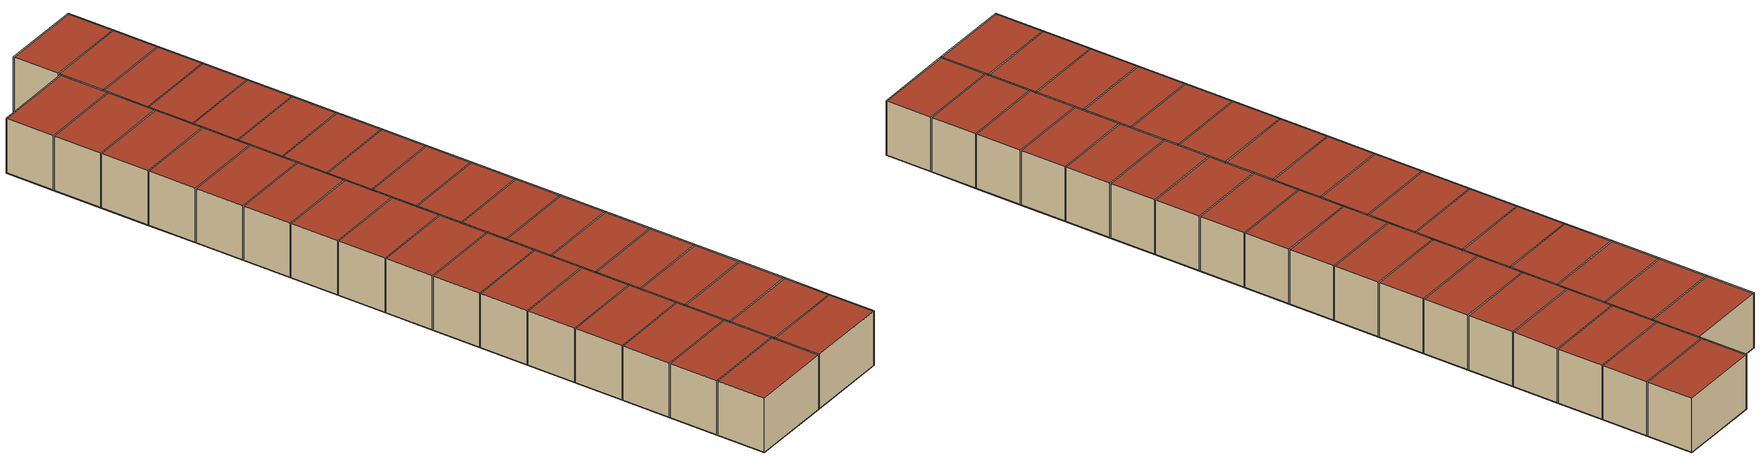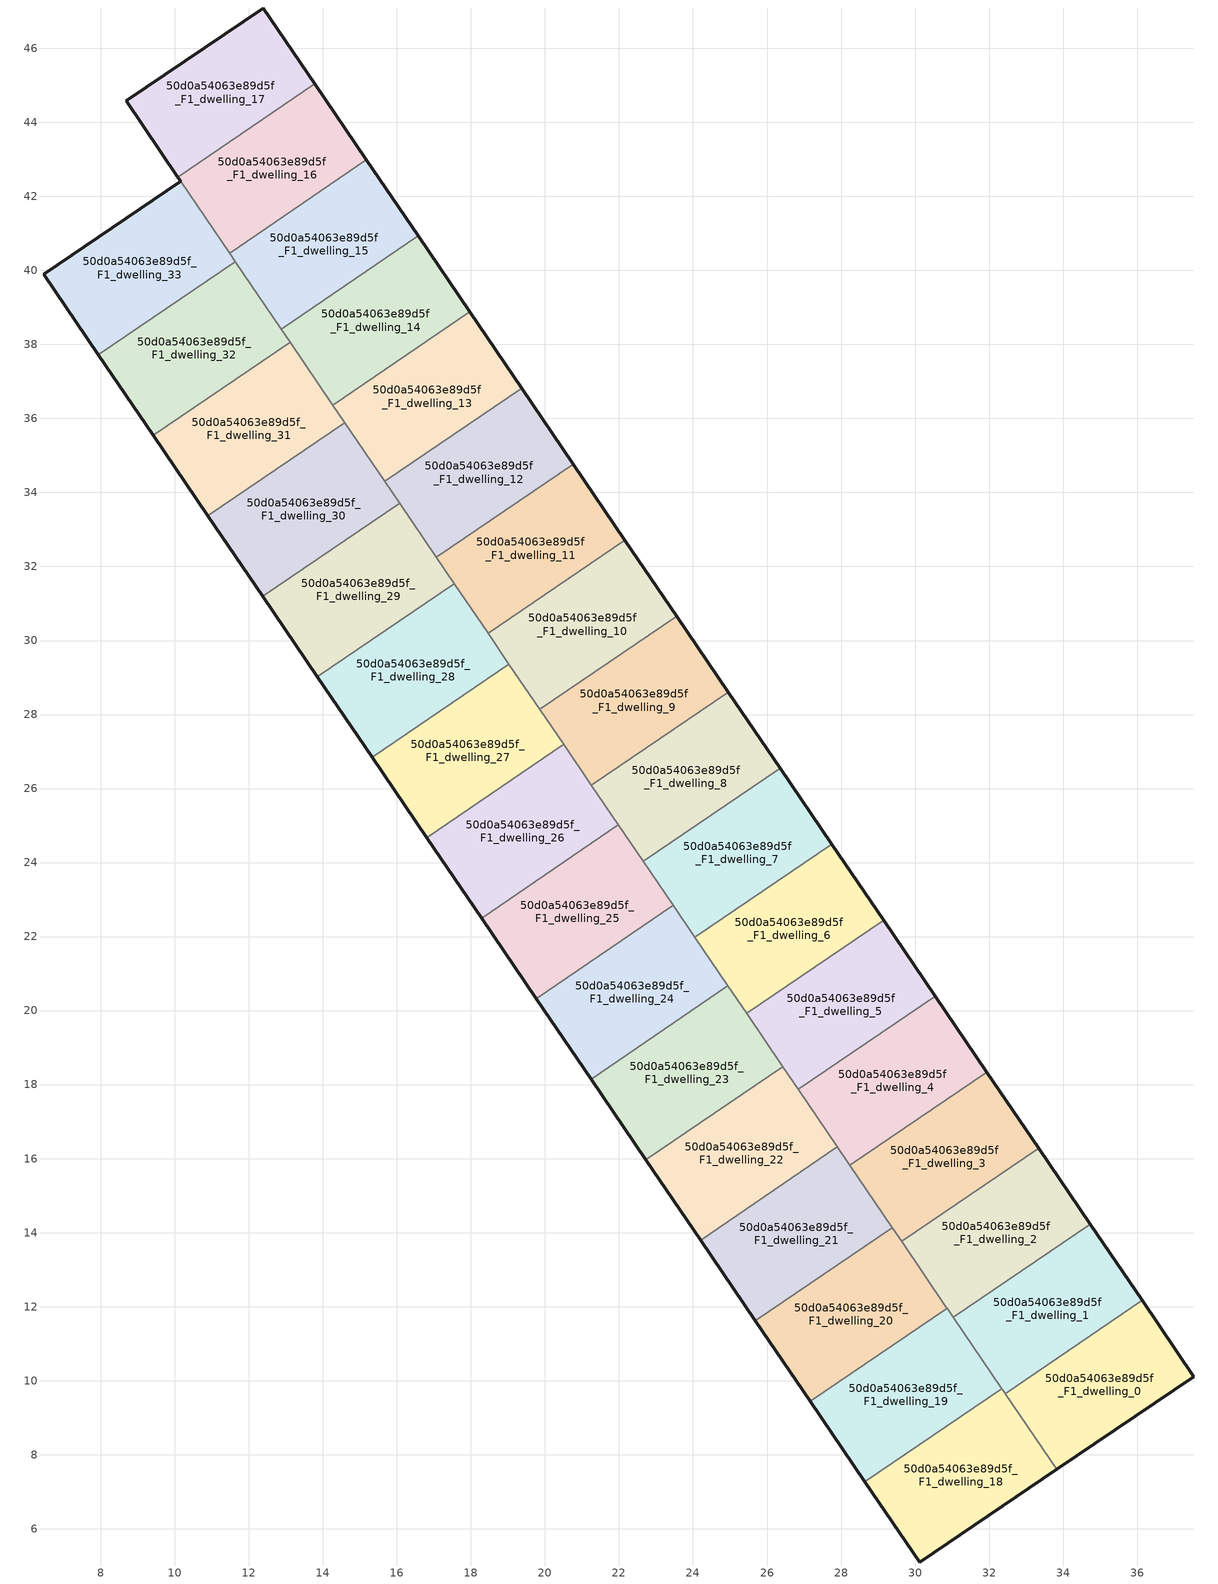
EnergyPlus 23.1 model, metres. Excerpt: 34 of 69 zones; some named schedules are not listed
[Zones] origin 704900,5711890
50d0a54063e89d5f_F1_dwelling_0
 floor to 50d0a54063e89d5f_F0_dwelling_0 (EU_floor_Construction): 37.53,10.11 36.13,12.17 32.43,9.65 33.83,7.6 z3
 wall outside (EU_wall_Construction): 36.13,12.17 37.53,10.11 33.83,7.6 z3:6
 wall to 50d0a54063e89d5f_F1_dwelling_1 (EU_wall_Construction): 32.43,9.65 36.13,12.17 z3:6
 wall to 50d0a54063e89d5f_F1_dwelling_18 (EU_wall_Construction): 33.83,7.6 32.43,9.65 z3:6
 roof outside (EU_roof_Construction): 36.13,12.17 37.53,10.11 33.83,7.6 32.43,9.65 z6
50d0a54063e89d5f_F1_dwelling_1
 floor to 50d0a54063e89d5f_F0_dwelling_1 (EU_floor_Construction): 36.13,12.17 34.74,14.22 31.04,11.71 32.43,9.65 z3
 wall outside (EU_wall_Construction): 34.74,14.22 36.13,12.17 z3:6
 wall to 50d0a54063e89d5f_F1_dwelling_2 (EU_wall_Construction): 31.04,11.71 34.74,14.22 z3:6
 wall to 50d0a54063e89d5f_F1_dwelling_19 (EU_wall_Construction): 32.34,9.79 31.04,11.71 z3:6
 wall to 50d0a54063e89d5f_F1_dwelling_18 (EU_wall_Construction): 32.43,9.65 32.34,9.79 z3:6
 roof outside (EU_roof_Construction): 34.74,14.22 36.13,12.17 32.43,9.65 31.04,11.71 z6
50d0a54063e89d5f_F1_dwelling_10
 floor to 50d0a54063e89d5f_F0_dwelling_10 (EU_floor_Construction): 23.56,30.66 22.16,32.71 18.46,30.2 19.86,28.14 z3
 wall outside (EU_wall_Construction): 22.16,32.71 23.56,30.66 z3:6
 wall to 50d0a54063e89d5f_F1_dwelling_11 (EU_wall_Construction): 18.46,30.2 22.16,32.71 z3:6
 wall to 50d0a54063e89d5f_F1_dwelling_9 (EU_wall_Construction): 23.56,30.66 19.86,28.14 z3:6
 wall to 50d0a54063e89d5f_F1_dwelling_27 (EU_wall_Construction): 19.86,28.14 19.03,29.36 z3:6
 wall to 50d0a54063e89d5f_F1_dwelling_28 (EU_wall_Construction): 19.03,29.36 18.46,30.2 z3:6
 roof outside (EU_roof_Construction): 22.16,32.71 23.56,30.66 19.86,28.14 18.46,30.2 z6
50d0a54063e89d5f_F1_dwelling_11
 floor to 50d0a54063e89d5f_F0_dwelling_11 (EU_floor_Construction): 22.16,32.71 20.77,34.77 17.06,32.25 18.46,30.2 z3
 wall outside (EU_wall_Construction): 20.77,34.77 22.16,32.71 z3:6
 wall to 50d0a54063e89d5f_F1_dwelling_12 (EU_wall_Construction): 17.06,32.25 20.77,34.77 z3:6
 wall to 50d0a54063e89d5f_F1_dwelling_28 (EU_wall_Construction): 18.46,30.2 17.55,31.54 z3:6
 wall to 50d0a54063e89d5f_F1_dwelling_29 (EU_wall_Construction): 17.55,31.54 17.06,32.25 z3:6
 roof outside (EU_roof_Construction): 20.77,34.77 22.16,32.71 18.46,30.2 17.06,32.25 z6
50d0a54063e89d5f_F1_dwelling_12
 floor to 50d0a54063e89d5f_F0_dwelling_12 (EU_floor_Construction): 20.77,34.77 19.37,36.82 15.67,34.31 17.06,32.25 z3
 wall outside (EU_wall_Construction): 19.37,36.82 20.77,34.77 z3:6
 wall to 50d0a54063e89d5f_F1_dwelling_13 (EU_wall_Construction): 15.67,34.31 19.37,36.82 z3:6
 wall to 50d0a54063e89d5f_F1_dwelling_29 (EU_wall_Construction): 17.06,32.25 16.07,33.71 z3:6
 wall to 50d0a54063e89d5f_F1_dwelling_30 (EU_wall_Construction): 16.07,33.71 15.67,34.31 z3:6
 roof outside (EU_roof_Construction): 19.37,36.82 20.77,34.77 17.06,32.25 15.67,34.31 z6
50d0a54063e89d5f_F1_dwelling_13
 floor to 50d0a54063e89d5f_F0_dwelling_13 (EU_floor_Construction): 19.37,36.82 17.97,38.88 14.27,36.36 15.67,34.31 z3
 wall outside (EU_wall_Construction): 17.97,38.88 19.37,36.82 z3:6
 wall to 50d0a54063e89d5f_F1_dwelling_14 (EU_wall_Construction): 14.27,36.36 17.97,38.88 z3:6
 wall to 50d0a54063e89d5f_F1_dwelling_30 (EU_wall_Construction): 15.67,34.31 14.59,35.89 z3:6
 wall to 50d0a54063e89d5f_F1_dwelling_31 (EU_wall_Construction): 14.59,35.89 14.27,36.36 z3:6
 roof outside (EU_roof_Construction): 17.97,38.88 19.37,36.82 15.67,34.31 14.27,36.36 z6
50d0a54063e89d5f_F1_dwelling_14
 floor to 50d0a54063e89d5f_F0_dwelling_14 (EU_floor_Construction): 17.97,38.88 16.57,40.93 12.87,38.42 14.27,36.36 z3
 wall outside (EU_wall_Construction): 16.57,40.93 17.97,38.88 z3:6
 wall to 50d0a54063e89d5f_F1_dwelling_15 (EU_wall_Construction): 12.87,38.42 16.57,40.93 z3:6
 wall to 50d0a54063e89d5f_F1_dwelling_31 (EU_wall_Construction): 14.27,36.36 13.11,38.06 z3:6
 wall to 50d0a54063e89d5f_F1_dwelling_32 (EU_wall_Construction): 13.11,38.06 12.87,38.42 z3:6
 roof outside (EU_roof_Construction): 16.57,40.93 17.97,38.88 14.27,36.36 12.87,38.42 z6
50d0a54063e89d5f_F1_dwelling_15
 floor to 50d0a54063e89d5f_F0_dwelling_15 (EU_floor_Construction): 16.57,40.93 15.18,42.99 11.48,40.47 12.87,38.42 z3
 wall outside (EU_wall_Construction): 15.18,42.99 16.57,40.93 z3:6
 wall to 50d0a54063e89d5f_F1_dwelling_16 (EU_wall_Construction): 11.48,40.47 15.18,42.99 z3:6
 wall to 50d0a54063e89d5f_F1_dwelling_32 (EU_wall_Construction): 12.87,38.42 11.63,40.24 z3:6
 wall to 50d0a54063e89d5f_F1_dwelling_33 (EU_wall_Construction): 11.63,40.24 11.48,40.47 z3:6
 roof outside (EU_roof_Construction): 15.18,42.99 16.57,40.93 12.87,38.42 11.48,40.47 z6
50d0a54063e89d5f_F1_dwelling_16
 floor to 50d0a54063e89d5f_F0_dwelling_16 (EU_floor_Construction): 15.18,42.99 13.78,45.04 10.08,42.52 11.48,40.47 z3
 wall outside (EU_wall_Construction): 13.78,45.04 15.18,42.99 / 10.16,42.41 10.08,42.52 z3:6
 wall to 50d0a54063e89d5f_F1_dwelling_17 (EU_wall_Construction): 10.08,42.52 13.78,45.04 z3:6
 wall to 50d0a54063e89d5f_F1_dwelling_33 (EU_wall_Construction): 11.48,40.47 10.16,42.41 z3:6
 roof outside (EU_roof_Construction): 13.78,45.04 15.18,42.99 11.48,40.47 10.08,42.52 z6
50d0a54063e89d5f_F1_dwelling_17
 floor to 50d0a54063e89d5f_F0_dwelling_17 (EU_floor_Construction): 13.78,45.04 12.38,47.09 8.68,44.58 10.08,42.52 z3
 wall outside (EU_wall_Construction): 10.08,42.52 8.68,44.58 12.38,47.09 13.78,45.04 z3:6
 roof outside (EU_roof_Construction): 12.38,47.09 13.78,45.04 10.08,42.52 8.68,44.58 z6
50d0a54063e89d5f_F1_dwelling_18
 floor to 50d0a54063e89d5f_F0_dwelling_18 (EU_floor_Construction): 33.83,7.6 32.34,9.79 28.65,7.27 30.12,5.1 z3
 wall outside (EU_wall_Construction): 33.83,7.6 30.12,5.1 28.65,7.27 z3:6
 wall to 50d0a54063e89d5f_F1_dwelling_19 (EU_wall_Construction): 28.65,7.27 32.34,9.79 z3:6
 roof outside (EU_roof_Construction): 32.34,9.79 33.83,7.6 30.12,5.1 28.65,7.27 z6
50d0a54063e89d5f_F1_dwelling_19
 floor to 50d0a54063e89d5f_F0_dwelling_19 (EU_floor_Construction): 32.34,9.79 30.86,11.96 27.17,9.45 28.65,7.27 z3
 wall outside (EU_wall_Construction): 28.65,7.27 27.17,9.45 z3:6
 wall to 50d0a54063e89d5f_F1_dwelling_20 (EU_wall_Construction): 27.17,9.45 30.86,11.96 z3:6
 wall to 50d0a54063e89d5f_F1_dwelling_2 (EU_wall_Construction): 30.86,11.96 31.04,11.71 z3:6
 roof outside (EU_roof_Construction): 30.86,11.96 32.34,9.79 28.65,7.27 27.17,9.45 z6
50d0a54063e89d5f_F1_dwelling_2
 floor to 50d0a54063e89d5f_F0_dwelling_2 (EU_floor_Construction): 34.74,14.22 33.34,16.28 29.64,13.76 31.04,11.71 z3
 wall outside (EU_wall_Construction): 33.34,16.28 34.74,14.22 z3:6
 wall to 50d0a54063e89d5f_F1_dwelling_3 (EU_wall_Construction): 29.64,13.76 33.34,16.28 z3:6
 wall to 50d0a54063e89d5f_F1_dwelling_20 (EU_wall_Construction): 30.86,11.96 29.64,13.76 z3:6
 roof outside (EU_roof_Construction): 33.34,16.28 34.74,14.22 31.04,11.71 29.64,13.76 z6
50d0a54063e89d5f_F1_dwelling_20
 floor to 50d0a54063e89d5f_F0_dwelling_20 (EU_floor_Construction): 30.86,11.96 29.38,14.14 25.69,11.62 27.17,9.45 z3
 wall outside (EU_wall_Construction): 27.17,9.45 25.69,11.62 z3:6
 wall to 50d0a54063e89d5f_F1_dwelling_21 (EU_wall_Construction): 25.69,11.62 29.38,14.14 z3:6
 wall to 50d0a54063e89d5f_F1_dwelling_3 (EU_wall_Construction): 29.38,14.14 29.64,13.76 z3:6
 roof outside (EU_roof_Construction): 29.38,14.14 30.86,11.96 27.17,9.45 25.69,11.62 z6
50d0a54063e89d5f_F1_dwelling_21
 floor to 50d0a54063e89d5f_F0_dwelling_21 (EU_floor_Construction): 29.38,14.14 27.9,16.31 24.2,13.8 25.69,11.62 z3
 wall outside (EU_wall_Construction): 25.69,11.62 24.2,13.8 z3:6
 wall to 50d0a54063e89d5f_F1_dwelling_22 (EU_wall_Construction): 24.2,13.8 27.9,16.31 z3:6
 wall to 50d0a54063e89d5f_F1_dwelling_3 (EU_wall_Construction): 28.24,15.82 29.38,14.14 z3:6
 wall to 50d0a54063e89d5f_F1_dwelling_4 (EU_wall_Construction): 27.9,16.31 28.24,15.82 z3:6
 roof outside (EU_roof_Construction): 27.9,16.31 29.38,14.14 25.69,11.62 24.2,13.8 z6
50d0a54063e89d5f_F1_dwelling_22
 floor to 50d0a54063e89d5f_F0_dwelling_22 (EU_floor_Construction): 27.9,16.31 26.42,18.49 22.72,15.97 24.2,13.8 z3
 wall outside (EU_wall_Construction): 24.2,13.8 22.72,15.97 z3:6
 wall to 50d0a54063e89d5f_F1_dwelling_23 (EU_wall_Construction): 22.72,15.97 26.42,18.49 z3:6
 wall to 50d0a54063e89d5f_F1_dwelling_4 (EU_wall_Construction): 26.84,17.87 27.9,16.31 z3:6
 wall to 50d0a54063e89d5f_F1_dwelling_5 (EU_wall_Construction): 26.42,18.49 26.84,17.87 z3:6
 roof outside (EU_roof_Construction): 26.42,18.49 27.9,16.31 24.2,13.8 22.72,15.97 z6
50d0a54063e89d5f_F1_dwelling_23
 floor to 50d0a54063e89d5f_F0_dwelling_23 (EU_floor_Construction): 26.42,18.49 24.94,20.67 21.24,18.15 22.72,15.97 z3
 wall outside (EU_wall_Construction): 22.72,15.97 21.24,18.15 z3:6
 wall to 50d0a54063e89d5f_F1_dwelling_24 (EU_wall_Construction): 21.24,18.15 24.94,20.67 z3:6
 wall to 50d0a54063e89d5f_F1_dwelling_5 (EU_wall_Construction): 25.45,19.92 26.42,18.49 z3:6
 wall to 50d0a54063e89d5f_F1_dwelling_6 (EU_wall_Construction): 24.95,20.66 25.45,19.92 z3:6
 roof outside (EU_roof_Construction): 24.94,20.67 26.42,18.49 22.72,15.97 21.24,18.15 z6
50d0a54063e89d5f_F1_dwelling_24
 floor to 50d0a54063e89d5f_F0_dwelling_24 (EU_floor_Construction): 24.94,20.67 23.46,22.84 19.77,20.32 21.24,18.15 z3
 wall outside (EU_wall_Construction): 21.24,18.15 19.77,20.32 z3:6
 wall to 50d0a54063e89d5f_F1_dwelling_25 (EU_wall_Construction): 19.77,20.32 23.46,22.84 z3:6
 wall to 50d0a54063e89d5f_F1_dwelling_6 (EU_wall_Construction): 24.05,21.98 24.94,20.67 z3:6
 wall to 50d0a54063e89d5f_F1_dwelling_7 (EU_wall_Construction): 23.46,22.84 24.05,21.98 z3:6
 roof outside (EU_roof_Construction): 23.46,22.84 24.94,20.67 21.24,18.15 19.77,20.32 z6
50d0a54063e89d5f_F1_dwelling_25
 floor to 50d0a54063e89d5f_F0_dwelling_25 (EU_floor_Construction): 23.46,22.84 21.99,25.01 18.29,22.5 19.77,20.32 z3
 wall outside (EU_wall_Construction): 19.77,20.32 18.29,22.5 z3:6
 wall to 50d0a54063e89d5f_F1_dwelling_26 (EU_wall_Construction): 18.29,22.5 21.99,25.01 z3:6
 wall to 50d0a54063e89d5f_F1_dwelling_7 (EU_wall_Construction): 22.65,24.03 23.46,22.84 z3:6
 wall to 50d0a54063e89d5f_F1_dwelling_8 (EU_wall_Construction): 21.99,25.01 22.65,24.03 z3:6
 roof outside (EU_roof_Construction): 21.99,25.01 23.46,22.84 19.77,20.32 18.29,22.5 z6
50d0a54063e89d5f_F1_dwelling_26
 floor to 50d0a54063e89d5f_F0_dwelling_26 (EU_floor_Construction): 21.99,25.01 20.51,27.19 16.81,24.67 18.29,22.5 z3
 wall outside (EU_wall_Construction): 18.29,22.5 16.81,24.67 z3:6
 wall to 50d0a54063e89d5f_F1_dwelling_27 (EU_wall_Construction): 16.81,24.67 20.51,27.19 z3:6
 wall to 50d0a54063e89d5f_F1_dwelling_9 (EU_wall_Construction): 20.51,27.19 21.26,26.09 z3:6
 wall to 50d0a54063e89d5f_F1_dwelling_8 (EU_wall_Construction): 21.26,26.09 21.99,25.01 z3:6
 roof outside (EU_roof_Construction): 20.51,27.19 21.99,25.01 18.29,22.5 16.81,24.67 z6
50d0a54063e89d5f_F1_dwelling_27
 floor to 50d0a54063e89d5f_F0_dwelling_27 (EU_floor_Construction): 20.51,27.19 19.03,29.37 15.33,26.85 16.81,24.67 z3
 wall outside (EU_wall_Construction): 16.81,24.67 15.33,26.85 z3:6
 wall to 50d0a54063e89d5f_F1_dwelling_28 (EU_wall_Construction): 15.33,26.85 19.03,29.37 z3:6
 wall to 50d0a54063e89d5f_F1_dwelling_9 (EU_wall_Construction): 19.86,28.14 20.51,27.19 z3:6
 roof outside (EU_roof_Construction): 19.03,29.37 20.51,27.19 16.81,24.67 15.33,26.85 z6
50d0a54063e89d5f_F1_dwelling_28
 floor to 50d0a54063e89d5f_F0_dwelling_28 (EU_floor_Construction): 19.03,29.37 17.55,31.54 13.85,29.02 15.33,26.85 z3
 wall outside (EU_wall_Construction): 15.33,26.85 13.85,29.02 z3:6
 wall to 50d0a54063e89d5f_F1_dwelling_29 (EU_wall_Construction): 13.85,29.02 17.55,31.54 z3:6
 roof outside (EU_roof_Construction): 17.55,31.54 19.03,29.37 15.33,26.85 13.85,29.02 z6
50d0a54063e89d5f_F1_dwelling_29
 floor to 50d0a54063e89d5f_F0_dwelling_29 (EU_floor_Construction): 17.55,31.54 16.07,33.71 12.37,31.2 13.85,29.02 z3
 wall outside (EU_wall_Construction): 13.85,29.02 12.37,31.2 z3:6
 wall to 50d0a54063e89d5f_F1_dwelling_30 (EU_wall_Construction): 12.37,31.2 16.07,33.71 z3:6
 roof outside (EU_roof_Construction): 16.07,33.71 17.55,31.54 13.85,29.02 12.37,31.2 z6
50d0a54063e89d5f_F1_dwelling_3
 floor to 50d0a54063e89d5f_F0_dwelling_3 (EU_floor_Construction): 33.34,16.28 31.94,18.33 28.24,15.82 29.64,13.76 z3
 wall outside (EU_wall_Construction): 31.94,18.33 33.34,16.28 z3:6
 wall to 50d0a54063e89d5f_F1_dwelling_4 (EU_wall_Construction): 28.24,15.82 31.94,18.33 z3:6
 roof outside (EU_roof_Construction): 31.94,18.33 33.34,16.28 29.64,13.76 28.24,15.82 z6
50d0a54063e89d5f_F1_dwelling_30
 floor to 50d0a54063e89d5f_F0_dwelling_30 (EU_floor_Construction): 16.07,33.71 14.59,35.89 10.89,33.37 12.37,31.2 z3
 wall outside (EU_wall_Construction): 12.37,31.2 10.89,33.37 z3:6
 wall to 50d0a54063e89d5f_F1_dwelling_31 (EU_wall_Construction): 10.89,33.37 14.59,35.89 z3:6
 roof outside (EU_roof_Construction): 14.59,35.89 16.07,33.71 12.37,31.2 10.89,33.37 z6
50d0a54063e89d5f_F1_dwelling_31
 floor to 50d0a54063e89d5f_F0_dwelling_31 (EU_floor_Construction): 14.59,35.89 13.11,38.06 9.41,35.55 10.89,33.37 z3
 wall outside (EU_wall_Construction): 10.89,33.37 9.41,35.55 z3:6
 wall to 50d0a54063e89d5f_F1_dwelling_32 (EU_wall_Construction): 9.41,35.55 13.11,38.06 z3:6
 roof outside (EU_roof_Construction): 13.11,38.06 14.59,35.89 10.89,33.37 9.41,35.55 z6
50d0a54063e89d5f_F1_dwelling_32
 floor to 50d0a54063e89d5f_F0_dwelling_32 (EU_floor_Construction): 13.11,38.06 11.63,40.24 7.93,37.72 9.41,35.55 z3
 wall outside (EU_wall_Construction): 9.41,35.55 7.93,37.72 z3:6
 wall to 50d0a54063e89d5f_F1_dwelling_33 (EU_wall_Construction): 7.93,37.72 11.63,40.24 z3:6
 roof outside (EU_roof_Construction): 11.63,40.24 13.11,38.06 9.41,35.55 7.93,37.72 z6
50d0a54063e89d5f_F1_dwelling_33
 floor to 50d0a54063e89d5f_F0_dwelling_33 (EU_floor_Construction): 11.63,40.24 10.16,42.41 6.45,39.89 7.93,37.72 z3
 wall outside (EU_wall_Construction): 7.93,37.72 6.45,39.89 10.16,42.41 z3:6
 roof outside (EU_roof_Construction): 10.16,42.41 11.63,40.24 7.93,37.72 6.45,39.89 z6
50d0a54063e89d5f_F1_dwelling_4
 floor to 50d0a54063e89d5f_F0_dwelling_4 (EU_floor_Construction): 31.94,18.33 30.55,20.39 26.84,17.87 28.24,15.82 z3
 wall outside (EU_wall_Construction): 30.55,20.39 31.94,18.33 z3:6
 wall to 50d0a54063e89d5f_F1_dwelling_5 (EU_wall_Construction): 26.84,17.87 30.55,20.39 z3:6
 roof outside (EU_roof_Construction): 30.55,20.39 31.94,18.33 28.24,15.82 26.84,17.87 z6
50d0a54063e89d5f_F1_dwelling_5
 floor to 50d0a54063e89d5f_F0_dwelling_5 (EU_floor_Construction): 30.55,20.39 29.15,22.44 25.45,19.92 26.84,17.87 z3
 wall outside (EU_wall_Construction): 29.15,22.44 30.55,20.39 z3:6
 wall to 50d0a54063e89d5f_F1_dwelling_6 (EU_wall_Construction): 25.45,19.92 29.15,22.44 z3:6
 roof outside (EU_roof_Construction): 29.15,22.44 30.55,20.39 26.84,17.87 25.45,19.92 z6
50d0a54063e89d5f_F1_dwelling_6
 floor to 50d0a54063e89d5f_F0_dwelling_6 (EU_floor_Construction): 29.15,22.44 27.75,24.5 24.05,21.98 25.45,19.92 z3
 wall outside (EU_wall_Construction): 27.75,24.5 29.15,22.44 z3:6
 wall to 50d0a54063e89d5f_F1_dwelling_7 (EU_wall_Construction): 24.05,21.98 27.75,24.5 z3:6
 roof outside (EU_roof_Construction): 27.75,24.5 29.15,22.44 25.45,19.92 24.05,21.98 z6
50d0a54063e89d5f_F1_dwelling_7
 floor to 50d0a54063e89d5f_F0_dwelling_7 (EU_floor_Construction): 27.75,24.5 26.35,26.55 22.65,24.03 24.05,21.98 z3
 wall outside (EU_wall_Construction): 26.35,26.55 27.75,24.5 z3:6
 wall to 50d0a54063e89d5f_F1_dwelling_8 (EU_wall_Construction): 22.65,24.03 26.35,26.55 z3:6
 roof outside (EU_roof_Construction): 26.35,26.55 27.75,24.5 24.05,21.98 22.65,24.03 z6
50d0a54063e89d5f_F1_dwelling_8
 floor to 50d0a54063e89d5f_F0_dwelling_8 (EU_floor_Construction): 26.35,26.55 24.96,28.61 21.26,26.09 22.65,24.03 z3
 wall outside (EU_wall_Construction): 24.96,28.61 26.35,26.55 z3:6
 wall to 50d0a54063e89d5f_F1_dwelling_9 (EU_wall_Construction): 21.26,26.09 24.96,28.61 z3:6
 roof outside (EU_roof_Construction): 24.96,28.61 26.35,26.55 22.65,24.03 21.26,26.09 z6
50d0a54063e89d5f_F1_dwelling_9
 floor to 50d0a54063e89d5f_F0_dwelling_9 (EU_floor_Construction): 24.96,28.61 23.56,30.66 19.86,28.14 21.26,26.09 z3
 wall outside (EU_wall_Construction): 23.56,30.66 24.96,28.61 z3:6
 roof outside (EU_roof_Construction): 23.56,30.66 24.96,28.61 21.26,26.09 19.86,28.14 z6
[Building]
EU S2 Campaign: North Axis=0; Terrain=City; Solar Distribution=FullExterior
[Site:Location]
London: Latitude=51.5; Longitude=-0.5; Time Zone=0; Elevation=25
[SizingPeriod:WeatherFileDays]
AnnualSizingPeriod: Begin Month=1; Begin Day of Month=1; End Month=12; End Day of Month=31; Day of Week for Start Day=Monday; Use Weather File Daylight Saving Period=No; Use Weather File Rain and Snow Indicators=No
[MATERIAL]
EU_InternalMass_Material: Roughness=MediumRough; Thickness=0.1; Conductivity=1; Density=1800; Specific Heat=900; Thermal Absorptance=0.9; Solar Absorptance=0.7; Visible Absorptance=0.7
[MATERIAL:NOMASS] Roughness=MediumRough; Thermal Absorptance=0.9; Solar Absorptance=0.7; Visible Absorptance=0.7
Name | Thermal Resistance
EU_wall_NoMass | 0.635353
EU_roof_NoMass | 0.675062
EU_floor_NoMass | 1.96382
[CONSTRUCTION]
EU_wall_Construction: EU_wall_NoMass
EU_roof_Construction: EU_roof_NoMass
EU_floor_Construction: EU_floor_NoMass
EU_InternalMass_Construction: EU_InternalMass_Material
[ZONE] Type=1; Multiplier=1; Ceiling Height=autocalculate; Floor Area=autocalculate; Part of Total Floor Area=Yes
Name | Volume
50d0a54063e89d5f_F1_dwelling_0 | 33.3567
50d0a54063e89d5f_F1_dwelling_1; 50d0a54063e89d5f_F1_dwelling_15; 50d0a54063e89d5f_F1_dwelling_16; 50d0a54063e89d5f_F1_dwelling_5; 50d0a54063e89d5f_F1_dwelling_6; 50d0a54063e89d5f_F1_dwelling_9 | 33.3516
50d0a54063e89d5f_F1_dwelling_10; 50d0a54063e89d5f_F1_dwelling_17; 50d0a54063e89d5f_F1_dwelling_4; 50d0a54063e89d5f_F1_dwelling_7 | 33.3442
50d0a54063e89d5f_F1_dwelling_11 | 33.3523
50d0a54063e89d5f_F1_dwelling_12; 50d0a54063e89d5f_F1_dwelling_8 | 33.3508
50d0a54063e89d5f_F1_dwelling_13 | 33.3633
50d0a54063e89d5f_F1_dwelling_14 | 33.3428
50d0a54063e89d5f_F1_dwelling_18 | 35.3145
50d0a54063e89d5f_F1_dwelling_19 | 35.3064
50d0a54063e89d5f_F1_dwelling_2 | 33.3435
50d0a54063e89d5f_F1_dwelling_20 | 35.3108
50d0a54063e89d5f_F1_dwelling_21; 50d0a54063e89d5f_F1_dwelling_28 | 35.3181
50d0a54063e89d5f_F1_dwelling_22 | 35.3101
50d0a54063e89d5f_F1_dwelling_23; 50d0a54063e89d5f_F1_dwelling_33 | 35.3093
50d0a54063e89d5f_F1_dwelling_24; 50d0a54063e89d5f_F1_dwelling_25; 50d0a54063e89d5f_F1_dwelling_30 | 35.3071
50d0a54063e89d5f_F1_dwelling_26; 50d0a54063e89d5f_F1_dwelling_29 | 35.3057
50d0a54063e89d5f_F1_dwelling_27 | 35.3027
50d0a54063e89d5f_F1_dwelling_3 | 33.3545
50d0a54063e89d5f_F1_dwelling_31 | 35.3167
50d0a54063e89d5f_F1_dwelling_32 | 35.302
[INTERNALMASS] Construction=EU_InternalMass_Construction
Name | Zone or ZoneList | Surface Area
50d0a54063e89d5f_F1_dwelling_0_EU_InternalMass | 50d0a54063e89d5f_F1_dwelling_0 | 11.7691
50d0a54063e89d5f_F1_dwelling_1_EU_InternalMass | 50d0a54063e89d5f_F1_dwelling_1 | 11.769
50d0a54063e89d5f_F1_dwelling_2_EU_InternalMass | 50d0a54063e89d5f_F1_dwelling_2 | 11.7736
50d0a54063e89d5f_F1_dwelling_3_EU_InternalMass | 50d0a54063e89d5f_F1_dwelling_3 | 11.7715
50d0a54063e89d5f_F1_dwelling_4_EU_InternalMass | 50d0a54063e89d5f_F1_dwelling_4 | 11.7703
50d0a54063e89d5f_F1_dwelling_5_EU_InternalMass | 50d0a54063e89d5f_F1_dwelling_5 | 11.7707
50d0a54063e89d5f_F1_dwelling_6_EU_InternalMass | 50d0a54063e89d5f_F1_dwelling_6 | 11.7679
50d0a54063e89d5f_F1_dwelling_7_EU_InternalMass | 50d0a54063e89d5f_F1_dwelling_7 | 11.7686
50d0a54063e89d5f_F1_dwelling_8_EU_InternalMass | 50d0a54063e89d5f_F1_dwelling_8 | 11.7725
50d0a54063e89d5f_F1_dwelling_9_EU_InternalMass | 50d0a54063e89d5f_F1_dwelling_9 | 11.7707
50d0a54063e89d5f_F1_dwelling_10_EU_InternalMass | 50d0a54063e89d5f_F1_dwelling_10 | 11.7677
50d0a54063e89d5f_F1_dwelling_11_EU_InternalMass | 50d0a54063e89d5f_F1_dwelling_11 | 11.7688
50d0a54063e89d5f_F1_dwelling_12_EU_InternalMass | 50d0a54063e89d5f_F1_dwelling_12 | 11.7707
50d0a54063e89d5f_F1_dwelling_13_EU_InternalMass | 50d0a54063e89d5f_F1_dwelling_13 | 11.7685
50d0a54063e89d5f_F1_dwelling_14_EU_InternalMass | 50d0a54063e89d5f_F1_dwelling_14 | 11.7708
50d0a54063e89d5f_F1_dwelling_15_EU_InternalMass | 50d0a54063e89d5f_F1_dwelling_15 | 11.7687
50d0a54063e89d5f_F1_dwelling_16_EU_InternalMass | 50d0a54063e89d5f_F1_dwelling_16 | 11.7714
50d0a54063e89d5f_F1_dwelling_17_EU_InternalMass | 50d0a54063e89d5f_F1_dwelling_17 | 11.7707
50d0a54063e89d5f_F1_dwelling_18_EU_InternalMass | 50d0a54063e89d5f_F1_dwelling_18 | 11.7708
50d0a54063e89d5f_F1_dwelling_19_EU_InternalMass | 50d0a54063e89d5f_F1_dwelling_19 | 11.7723
50d0a54063e89d5f_F1_dwelling_20_EU_InternalMass | 50d0a54063e89d5f_F1_dwelling_20 | 11.7685
50d0a54063e89d5f_F1_dwelling_21_EU_InternalMass | 50d0a54063e89d5f_F1_dwelling_21 | 11.7681
50d0a54063e89d5f_F1_dwelling_22_EU_InternalMass | 50d0a54063e89d5f_F1_dwelling_22 | 11.7699
50d0a54063e89d5f_F1_dwelling_23_EU_InternalMass | 50d0a54063e89d5f_F1_dwelling_23 | 11.7696
50d0a54063e89d5f_F1_dwelling_24_EU_InternalMass | 50d0a54063e89d5f_F1_dwelling_24 | 11.7696
50d0a54063e89d5f_F1_dwelling_25_EU_InternalMass | 50d0a54063e89d5f_F1_dwelling_25 | 11.7685
50d0a54063e89d5f_F1_dwelling_26_EU_InternalMass | 50d0a54063e89d5f_F1_dwelling_26 | 11.7703
50d0a54063e89d5f_F1_dwelling_27_EU_InternalMass | 50d0a54063e89d5f_F1_dwelling_27 | 11.7711
50d0a54063e89d5f_F1_dwelling_28_EU_InternalMass | 50d0a54063e89d5f_F1_dwelling_28 | 11.7732
50d0a54063e89d5f_F1_dwelling_29_EU_InternalMass | 50d0a54063e89d5f_F1_dwelling_29 | 11.7681
50d0a54063e89d5f_F1_dwelling_30_EU_InternalMass | 50d0a54063e89d5f_F1_dwelling_30 | 11.7721
50d0a54063e89d5f_F1_dwelling_31_EU_InternalMass | 50d0a54063e89d5f_F1_dwelling_31 | 11.7711
50d0a54063e89d5f_F1_dwelling_32_EU_InternalMass | 50d0a54063e89d5f_F1_dwelling_32 | 11.7714
50d0a54063e89d5f_F1_dwelling_33_EU_InternalMass | 50d0a54063e89d5f_F1_dwelling_33 | 11.7701
[OTHEREQUIPMENT] Fuel Type=Electricity; Design Level Calculation Method=Watts/Area; Power per Zone Floor Area=1; Fraction Latent=0; Fraction Radiant=0; Fraction Lost=0; Carbon Dioxide Generation Rate=0; EndUse Subcategory=EU_Step8_InternalGains
Name | Zone or ZoneList or Space or SpaceList | Schedule
EU_Step8_InternalGain_50d0a54063e89d5f_F1_dwelling_0_f000 | 50d0a54063e89d5f_F1_dwelling_0 | EU_Step8_GainSchedule_50d0a54063e89d5f_F1_dwelling_0_f000
EU_Step8_InternalGain_50d0a54063e89d5f_F1_dwelling_1_f000 | 50d0a54063e89d5f_F1_dwelling_1 | EU_Step8_GainSchedule_50d0a54063e89d5f_F1_dwelling_1_f000
EU_Step8_InternalGain_50d0a54063e89d5f_F1_dwelling_2_f000 | 50d0a54063e89d5f_F1_dwelling_2 | EU_Step8_GainSchedule_50d0a54063e89d5f_F1_dwelling_2_f000
EU_Step8_InternalGain_50d0a54063e89d5f_F1_dwelling_3_f000 | 50d0a54063e89d5f_F1_dwelling_3 | EU_Step8_GainSchedule_50d0a54063e89d5f_F1_dwelling_3_f000
EU_Step8_InternalGain_50d0a54063e89d5f_F1_dwelling_4_f000 | 50d0a54063e89d5f_F1_dwelling_4 | EU_Step8_GainSchedule_50d0a54063e89d5f_F1_dwelling_4_f000
EU_Step8_InternalGain_50d0a54063e89d5f_F1_dwelling_5_f000 | 50d0a54063e89d5f_F1_dwelling_5 | EU_Step8_GainSchedule_50d0a54063e89d5f_F1_dwelling_5_f000
EU_Step8_InternalGain_50d0a54063e89d5f_F1_dwelling_6_f000 | 50d0a54063e89d5f_F1_dwelling_6 | EU_Step8_GainSchedule_50d0a54063e89d5f_F1_dwelling_6_f000
EU_Step8_InternalGain_50d0a54063e89d5f_F1_dwelling_7_f000 | 50d0a54063e89d5f_F1_dwelling_7 | EU_Step8_GainSchedule_50d0a54063e89d5f_F1_dwelling_7_f000
EU_Step8_InternalGain_50d0a54063e89d5f_F1_dwelling_8_f000 | 50d0a54063e89d5f_F1_dwelling_8 | EU_Step8_GainSchedule_50d0a54063e89d5f_F1_dwelling_8_f000
EU_Step8_InternalGain_50d0a54063e89d5f_F1_dwelling_9_f000 | 50d0a54063e89d5f_F1_dwelling_9 | EU_Step8_GainSchedule_50d0a54063e89d5f_F1_dwelling_9_f000
EU_Step8_InternalGain_50d0a54063e89d5f_F1_dwelling_10_f000 | 50d0a54063e89d5f_F1_dwelling_10 | EU_Step8_GainSchedule_50d0a54063e89d5f_F1_dwelling_10_f000
EU_Step8_InternalGain_50d0a54063e89d5f_F1_dwelling_11_f000 | 50d0a54063e89d5f_F1_dwelling_11 | EU_Step8_GainSchedule_50d0a54063e89d5f_F1_dwelling_11_f000
EU_Step8_InternalGain_50d0a54063e89d5f_F1_dwelling_12_f000 | 50d0a54063e89d5f_F1_dwelling_12 | EU_Step8_GainSchedule_50d0a54063e89d5f_F1_dwelling_12_f000
EU_Step8_InternalGain_50d0a54063e89d5f_F1_dwelling_13_f000 | 50d0a54063e89d5f_F1_dwelling_13 | EU_Step8_GainSchedule_50d0a54063e89d5f_F1_dwelling_13_f000
EU_Step8_InternalGain_50d0a54063e89d5f_F1_dwelling_14_f000 | 50d0a54063e89d5f_F1_dwelling_14 | EU_Step8_GainSchedule_50d0a54063e89d5f_F1_dwelling_14_f000
EU_Step8_InternalGain_50d0a54063e89d5f_F1_dwelling_15_f000 | 50d0a54063e89d5f_F1_dwelling_15 | EU_Step8_GainSchedule_50d0a54063e89d5f_F1_dwelling_15_f000
EU_Step8_InternalGain_50d0a54063e89d5f_F1_dwelling_16_f000 | 50d0a54063e89d5f_F1_dwelling_16 | EU_Step8_GainSchedule_50d0a54063e89d5f_F1_dwelling_16_f000
EU_Step8_InternalGain_50d0a54063e89d5f_F1_dwelling_17_f000 | 50d0a54063e89d5f_F1_dwelling_17 | EU_Step8_GainSchedule_50d0a54063e89d5f_F1_dwelling_17_f000
EU_Step8_InternalGain_50d0a54063e89d5f_F1_dwelling_18_f000 | 50d0a54063e89d5f_F1_dwelling_18 | EU_Step8_GainSchedule_50d0a54063e89d5f_F1_dwelling_18_f000
EU_Step8_InternalGain_50d0a54063e89d5f_F1_dwelling_19_f000 | 50d0a54063e89d5f_F1_dwelling_19 | EU_Step8_GainSchedule_50d0a54063e89d5f_F1_dwelling_19_f000
EU_Step8_InternalGain_50d0a54063e89d5f_F1_dwelling_20_f000 | 50d0a54063e89d5f_F1_dwelling_20 | EU_Step8_GainSchedule_50d0a54063e89d5f_F1_dwelling_20_f000
EU_Step8_InternalGain_50d0a54063e89d5f_F1_dwelling_21_f000 | 50d0a54063e89d5f_F1_dwelling_21 | EU_Step8_GainSchedule_50d0a54063e89d5f_F1_dwelling_21_f000
EU_Step8_InternalGain_50d0a54063e89d5f_F1_dwelling_22_f000 | 50d0a54063e89d5f_F1_dwelling_22 | EU_Step8_GainSchedule_50d0a54063e89d5f_F1_dwelling_22_f000
EU_Step8_InternalGain_50d0a54063e89d5f_F1_dwelling_23_f000 | 50d0a54063e89d5f_F1_dwelling_23 | EU_Step8_GainSchedule_50d0a54063e89d5f_F1_dwelling_23_f000
EU_Step8_InternalGain_50d0a54063e89d5f_F1_dwelling_24_f000 | 50d0a54063e89d5f_F1_dwelling_24 | EU_Step8_GainSchedule_50d0a54063e89d5f_F1_dwelling_24_f000
EU_Step8_InternalGain_50d0a54063e89d5f_F1_dwelling_25_f000 | 50d0a54063e89d5f_F1_dwelling_25 | EU_Step8_GainSchedule_50d0a54063e89d5f_F1_dwelling_25_f000
EU_Step8_InternalGain_50d0a54063e89d5f_F1_dwelling_26_f000 | 50d0a54063e89d5f_F1_dwelling_26 | EU_Step8_GainSchedule_50d0a54063e89d5f_F1_dwelling_26_f000
EU_Step8_InternalGain_50d0a54063e89d5f_F1_dwelling_27_f000 | 50d0a54063e89d5f_F1_dwelling_27 | EU_Step8_GainSchedule_50d0a54063e89d5f_F1_dwelling_27_f000
EU_Step8_InternalGain_50d0a54063e89d5f_F1_dwelling_28_f000 | 50d0a54063e89d5f_F1_dwelling_28 | EU_Step8_GainSchedule_50d0a54063e89d5f_F1_dwelling_28_f000
EU_Step8_InternalGain_50d0a54063e89d5f_F1_dwelling_29_f000 | 50d0a54063e89d5f_F1_dwelling_29 | EU_Step8_GainSchedule_50d0a54063e89d5f_F1_dwelling_29_f000
EU_Step8_InternalGain_50d0a54063e89d5f_F1_dwelling_30_f000 | 50d0a54063e89d5f_F1_dwelling_30 | EU_Step8_GainSchedule_50d0a54063e89d5f_F1_dwelling_30_f000
EU_Step8_InternalGain_50d0a54063e89d5f_F1_dwelling_31_f000 | 50d0a54063e89d5f_F1_dwelling_31 | EU_Step8_GainSchedule_50d0a54063e89d5f_F1_dwelling_31_f000
EU_Step8_InternalGain_50d0a54063e89d5f_F1_dwelling_32_f000 | 50d0a54063e89d5f_F1_dwelling_32 | EU_Step8_GainSchedule_50d0a54063e89d5f_F1_dwelling_32_f000
EU_Step8_InternalGain_50d0a54063e89d5f_F1_dwelling_33_f000 | 50d0a54063e89d5f_F1_dwelling_33 | EU_Step8_GainSchedule_50d0a54063e89d5f_F1_dwelling_33_f000
[ZONEVENTILATION:DESIGNFLOWRATE] Schedule=EU_AlwaysOn; Design Flow Rate Calculation Method=AirChanges/Hour; Air Changes per Hour=0.555504; Ventilation Type=Natural; Fan Pressure Rise=0; Fan Total Efficiency=1; Constant Term Coefficient=1; Temperature Term Coefficient=0; Velocity Term Coefficient=0; Velocity Squared Term Coefficient=0; Minimum Indoor Temperature=-100; Maximum Indoor Temperature=100; Delta Temperature=-100; Minimum Outdoor Temperature=-100; Maximum Outdoor Temperature=100; Maximum Wind Speed=40
Name | Zone or ZoneList or Space or SpaceList
EU_ConstantAir_50d0a54063e89d5f_F1_dwelling_0 | 50d0a54063e89d5f_F1_dwelling_0
EU_ConstantAir_50d0a54063e89d5f_F1_dwelling_1 | 50d0a54063e89d5f_F1_dwelling_1
EU_ConstantAir_50d0a54063e89d5f_F1_dwelling_2 | 50d0a54063e89d5f_F1_dwelling_2
EU_ConstantAir_50d0a54063e89d5f_F1_dwelling_3 | 50d0a54063e89d5f_F1_dwelling_3
EU_ConstantAir_50d0a54063e89d5f_F1_dwelling_4 | 50d0a54063e89d5f_F1_dwelling_4
EU_ConstantAir_50d0a54063e89d5f_F1_dwelling_5 | 50d0a54063e89d5f_F1_dwelling_5
EU_ConstantAir_50d0a54063e89d5f_F1_dwelling_6 | 50d0a54063e89d5f_F1_dwelling_6
EU_ConstantAir_50d0a54063e89d5f_F1_dwelling_7 | 50d0a54063e89d5f_F1_dwelling_7
EU_ConstantAir_50d0a54063e89d5f_F1_dwelling_8 | 50d0a54063e89d5f_F1_dwelling_8
EU_ConstantAir_50d0a54063e89d5f_F1_dwelling_9 | 50d0a54063e89d5f_F1_dwelling_9
EU_ConstantAir_50d0a54063e89d5f_F1_dwelling_10 | 50d0a54063e89d5f_F1_dwelling_10
EU_ConstantAir_50d0a54063e89d5f_F1_dwelling_11 | 50d0a54063e89d5f_F1_dwelling_11
EU_ConstantAir_50d0a54063e89d5f_F1_dwelling_12 | 50d0a54063e89d5f_F1_dwelling_12
EU_ConstantAir_50d0a54063e89d5f_F1_dwelling_13 | 50d0a54063e89d5f_F1_dwelling_13
EU_ConstantAir_50d0a54063e89d5f_F1_dwelling_14 | 50d0a54063e89d5f_F1_dwelling_14
EU_ConstantAir_50d0a54063e89d5f_F1_dwelling_15 | 50d0a54063e89d5f_F1_dwelling_15
EU_ConstantAir_50d0a54063e89d5f_F1_dwelling_16 | 50d0a54063e89d5f_F1_dwelling_16
EU_ConstantAir_50d0a54063e89d5f_F1_dwelling_17 | 50d0a54063e89d5f_F1_dwelling_17
EU_ConstantAir_50d0a54063e89d5f_F1_dwelling_18 | 50d0a54063e89d5f_F1_dwelling_18
EU_ConstantAir_50d0a54063e89d5f_F1_dwelling_19 | 50d0a54063e89d5f_F1_dwelling_19
EU_ConstantAir_50d0a54063e89d5f_F1_dwelling_20 | 50d0a54063e89d5f_F1_dwelling_20
EU_ConstantAir_50d0a54063e89d5f_F1_dwelling_21 | 50d0a54063e89d5f_F1_dwelling_21
EU_ConstantAir_50d0a54063e89d5f_F1_dwelling_22 | 50d0a54063e89d5f_F1_dwelling_22
EU_ConstantAir_50d0a54063e89d5f_F1_dwelling_23 | 50d0a54063e89d5f_F1_dwelling_23
EU_ConstantAir_50d0a54063e89d5f_F1_dwelling_24 | 50d0a54063e89d5f_F1_dwelling_24
EU_ConstantAir_50d0a54063e89d5f_F1_dwelling_25 | 50d0a54063e89d5f_F1_dwelling_25
EU_ConstantAir_50d0a54063e89d5f_F1_dwelling_26 | 50d0a54063e89d5f_F1_dwelling_26
EU_ConstantAir_50d0a54063e89d5f_F1_dwelling_27 | 50d0a54063e89d5f_F1_dwelling_27
EU_ConstantAir_50d0a54063e89d5f_F1_dwelling_28 | 50d0a54063e89d5f_F1_dwelling_28
EU_ConstantAir_50d0a54063e89d5f_F1_dwelling_29 | 50d0a54063e89d5f_F1_dwelling_29
EU_ConstantAir_50d0a54063e89d5f_F1_dwelling_30 | 50d0a54063e89d5f_F1_dwelling_30
EU_ConstantAir_50d0a54063e89d5f_F1_dwelling_31 | 50d0a54063e89d5f_F1_dwelling_31
EU_ConstantAir_50d0a54063e89d5f_F1_dwelling_32 | 50d0a54063e89d5f_F1_dwelling_32
EU_ConstantAir_50d0a54063e89d5f_F1_dwelling_33 | 50d0a54063e89d5f_F1_dwelling_33
[HVACTEMPLATE:ZONE:IDEALLOADSAIRSYSTEM] System Availability Schedule=EU_AlwaysOn; Maximum Heating Supply Air Temperature=50; Minimum Cooling Supply Air Temperature=13; Maximum Heating Supply Air Humidity Ratio=0.0156; Minimum Cooling Supply Air Humidity Ratio=0.0077; Heating Limit=NoLimit; Cooling Limit=NoLimit; Heating Availability Schedule=EU_AlwaysOn; Cooling Availability Schedule=EU_CoolingOff; Dehumidification Control Type=ConstantSensibleHeatRatio; Cooling Sensible Heat Ratio=0.7; Dehumidification Setpoint=60; Humidification Control Type=None; Humidification Setpoint=30; Outdoor Air Method=None; Outdoor Air Flow Rate per Person=0.00944; Outdoor Air Flow Rate per Zone Floor Area=0; Outdoor Air Flow Rate per Zone=0; Demand Controlled Ventilation Type=None; Outdoor Air Economizer Type=NoEconomizer; Heat Recovery Type=None; Sensible Heat Recovery Effectiveness=0.7; Latent Heat Recovery Effectiveness=0.65
Name | Template Thermostat
50d0a54063e89d5f_F1_dwelling_0 | EU_HeatOnly_50d0a54063e89d5f_F1_dwelling_0
50d0a54063e89d5f_F1_dwelling_1 | EU_HeatOnly_50d0a54063e89d5f_F1_dwelling_1
50d0a54063e89d5f_F1_dwelling_2 | EU_HeatOnly_50d0a54063e89d5f_F1_dwelling_2
50d0a54063e89d5f_F1_dwelling_3 | EU_HeatOnly_50d0a54063e89d5f_F1_dwelling_3
50d0a54063e89d5f_F1_dwelling_4 | EU_HeatOnly_50d0a54063e89d5f_F1_dwelling_4
50d0a54063e89d5f_F1_dwelling_5 | EU_HeatOnly_50d0a54063e89d5f_F1_dwelling_5
50d0a54063e89d5f_F1_dwelling_6 | EU_HeatOnly_50d0a54063e89d5f_F1_dwelling_6
50d0a54063e89d5f_F1_dwelling_7 | EU_HeatOnly_50d0a54063e89d5f_F1_dwelling_7
50d0a54063e89d5f_F1_dwelling_8 | EU_HeatOnly_50d0a54063e89d5f_F1_dwelling_8
50d0a54063e89d5f_F1_dwelling_9 | EU_HeatOnly_50d0a54063e89d5f_F1_dwelling_9
50d0a54063e89d5f_F1_dwelling_10 | EU_HeatOnly_50d0a54063e89d5f_F1_dwelling_10
50d0a54063e89d5f_F1_dwelling_11 | EU_HeatOnly_50d0a54063e89d5f_F1_dwelling_11
50d0a54063e89d5f_F1_dwelling_12 | EU_HeatOnly_50d0a54063e89d5f_F1_dwelling_12
50d0a54063e89d5f_F1_dwelling_13 | EU_HeatOnly_50d0a54063e89d5f_F1_dwelling_13
50d0a54063e89d5f_F1_dwelling_14 | EU_HeatOnly_50d0a54063e89d5f_F1_dwelling_14
50d0a54063e89d5f_F1_dwelling_15 | EU_HeatOnly_50d0a54063e89d5f_F1_dwelling_15
50d0a54063e89d5f_F1_dwelling_16 | EU_HeatOnly_50d0a54063e89d5f_F1_dwelling_16
50d0a54063e89d5f_F1_dwelling_17 | EU_HeatOnly_50d0a54063e89d5f_F1_dwelling_17
50d0a54063e89d5f_F1_dwelling_18 | EU_HeatOnly_50d0a54063e89d5f_F1_dwelling_18
50d0a54063e89d5f_F1_dwelling_19 | EU_HeatOnly_50d0a54063e89d5f_F1_dwelling_19
50d0a54063e89d5f_F1_dwelling_20 | EU_HeatOnly_50d0a54063e89d5f_F1_dwelling_20
50d0a54063e89d5f_F1_dwelling_21 | EU_HeatOnly_50d0a54063e89d5f_F1_dwelling_21
50d0a54063e89d5f_F1_dwelling_22 | EU_HeatOnly_50d0a54063e89d5f_F1_dwelling_22
50d0a54063e89d5f_F1_dwelling_23 | EU_HeatOnly_50d0a54063e89d5f_F1_dwelling_23
50d0a54063e89d5f_F1_dwelling_24 | EU_HeatOnly_50d0a54063e89d5f_F1_dwelling_24
50d0a54063e89d5f_F1_dwelling_25 | EU_HeatOnly_50d0a54063e89d5f_F1_dwelling_25
50d0a54063e89d5f_F1_dwelling_26 | EU_HeatOnly_50d0a54063e89d5f_F1_dwelling_26
50d0a54063e89d5f_F1_dwelling_27 | EU_HeatOnly_50d0a54063e89d5f_F1_dwelling_27
50d0a54063e89d5f_F1_dwelling_28 | EU_HeatOnly_50d0a54063e89d5f_F1_dwelling_28
50d0a54063e89d5f_F1_dwelling_29 | EU_HeatOnly_50d0a54063e89d5f_F1_dwelling_29
50d0a54063e89d5f_F1_dwelling_30 | EU_HeatOnly_50d0a54063e89d5f_F1_dwelling_30
50d0a54063e89d5f_F1_dwelling_31 | EU_HeatOnly_50d0a54063e89d5f_F1_dwelling_31
50d0a54063e89d5f_F1_dwelling_32 | EU_HeatOnly_50d0a54063e89d5f_F1_dwelling_32
50d0a54063e89d5f_F1_dwelling_33 | EU_HeatOnly_50d0a54063e89d5f_F1_dwelling_33
[SIZING:ZONE] Zone Cooling Design Supply Air Temperature Input Method=SupplyAirTemperature; Zone Cooling Design Supply Air Temperature=13; Zone Heating Design Supply Air Temperature Input Method=SupplyAirTemperature; Zone Heating Design Supply Air Temperature=50; Zone Cooling Design Supply Air Humidity Ratio=0.008; Zone Heating Design Supply Air Humidity Ratio=0.008; Cooling Design Air Flow Method=DesignDay; Cooling Design Air Flow Rate=0; Cooling Minimum Air Flow per Zone Floor Area=0.000762; Cooling Minimum Air Flow=0; Cooling Minimum Air Flow Fraction=0.2; Heating Design Air Flow Method=DesignDay; Heating Design Air Flow Rate=0; Heating Maximum Air Flow per Zone Floor Area=0.002032; Heating Maximum Air Flow=0.141576; Heating Maximum Air Flow Fraction=0.3; Account for Dedicated Outdoor Air System=No; Dedicated Outdoor Air System Control Strategy=NeutralSupplyAir; Dedicated Outdoor Air Low Setpoint Temperature for Design=autosize; Dedicated Outdoor Air High Setpoint Temperature for Design=autosize; Zone Load Sizing Method=Sensible Load Only No Latent Load; Zone Latent Cooling Design Supply Air Humidity Ratio Input Method=HumidityRatioDifference; Zone Cooling Design Supply Air Humidity Ratio Difference=0.005; Zone Latent Heating Design Supply Air Humidity Ratio Input Method=HumidityRatioDifference; Zone Humidification Design Supply Air Humidity Ratio Difference=0.005
50d0a54063e89d5f_F1_dwelling_0; 50d0a54063e89d5f_F1_dwelling_1; 50d0a54063e89d5f_F1_dwelling_2; 50d0a54063e89d5f_F1_dwelling_3; 50d0a54063e89d5f_F1_dwelling_4; 50d0a54063e89d5f_F1_dwelling_5; 50d0a54063e89d5f_F1_dwelling_6; 50d0a54063e89d5f_F1_dwelling_7; 50d0a54063e89d5f_F1_dwelling_8; 50d0a54063e89d5f_F1_dwelling_9; 50d0a54063e89d5f_F1_dwelling_10; 50d0a54063e89d5f_F1_dwelling_11; 50d0a54063e89d5f_F1_dwelling_12; 50d0a54063e89d5f_F1_dwelling_13; 50d0a54063e89d5f_F1_dwelling_14; 50d0a54063e89d5f_F1_dwelling_15; 50d0a54063e89d5f_F1_dwelling_16; 50d0a54063e89d5f_F1_dwelling_17; 50d0a54063e89d5f_F1_dwelling_18; 50d0a54063e89d5f_F1_dwelling_19; 50d0a54063e89d5f_F1_dwelling_20; 50d0a54063e89d5f_F1_dwelling_21; 50d0a54063e89d5f_F1_dwelling_22; 50d0a54063e89d5f_F1_dwelling_23; 50d0a54063e89d5f_F1_dwelling_24; 50d0a54063e89d5f_F1_dwelling_25; 50d0a54063e89d5f_F1_dwelling_26; 50d0a54063e89d5f_F1_dwelling_27; 50d0a54063e89d5f_F1_dwelling_28; 50d0a54063e89d5f_F1_dwelling_29; 50d0a54063e89d5f_F1_dwelling_30; 50d0a54063e89d5f_F1_dwelling_31; 50d0a54063e89d5f_F1_dwelling_32; 50d0a54063e89d5f_F1_dwelling_33
[SCHEDULE:FILE] Column Number=1; Rows to Skip at Top=0; Number of Hours of Data=8760; Column Separator=Comma; Interpolate to Timestep=No; Minutes per Item=60; Adjust Schedule for Daylight Savings=Yes
Name | File
EU_Step8_GainSchedule_50d0a54063e89d5f_F1_dwelling_0_f000 | ../../schedules/50d0a54063e89d5f/50d0a54063e89d5f_F1_dwelling_0_f000_gain.csv
EU_Step8_GainSchedule_50d0a54063e89d5f_F1_dwelling_1_f000 | ../../schedules/50d0a54063e89d5f/50d0a54063e89d5f_F1_dwelling_1_f000_gain.csv
EU_Step8_GainSchedule_50d0a54063e89d5f_F1_dwelling_2_f000 | ../../schedules/50d0a54063e89d5f/50d0a54063e89d5f_F1_dwelling_2_f000_gain.csv
EU_Step8_GainSchedule_50d0a54063e89d5f_F1_dwelling_3_f000 | ../../schedules/50d0a54063e89d5f/50d0a54063e89d5f_F1_dwelling_3_f000_gain.csv
EU_Step8_GainSchedule_50d0a54063e89d5f_F1_dwelling_4_f000 | ../../schedules/50d0a54063e89d5f/50d0a54063e89d5f_F1_dwelling_4_f000_gain.csv
EU_Step8_GainSchedule_50d0a54063e89d5f_F1_dwelling_5_f000 | ../../schedules/50d0a54063e89d5f/50d0a54063e89d5f_F1_dwelling_5_f000_gain.csv
EU_Step8_GainSchedule_50d0a54063e89d5f_F1_dwelling_6_f000 | ../../schedules/50d0a54063e89d5f/50d0a54063e89d5f_F1_dwelling_6_f000_gain.csv
EU_Step8_GainSchedule_50d0a54063e89d5f_F1_dwelling_7_f000 | ../../schedules/50d0a54063e89d5f/50d0a54063e89d5f_F1_dwelling_7_f000_gain.csv
EU_Step8_GainSchedule_50d0a54063e89d5f_F1_dwelling_8_f000 | ../../schedules/50d0a54063e89d5f/50d0a54063e89d5f_F1_dwelling_8_f000_gain.csv
EU_Step8_GainSchedule_50d0a54063e89d5f_F1_dwelling_9_f000 | ../../schedules/50d0a54063e89d5f/50d0a54063e89d5f_F1_dwelling_9_f000_gain.csv
EU_Step8_GainSchedule_50d0a54063e89d5f_F1_dwelling_10_f000 | ../../schedules/50d0a54063e89d5f/50d0a54063e89d5f_F1_dwelling_10_f000_gain.csv
EU_Step8_GainSchedule_50d0a54063e89d5f_F1_dwelling_11_f000 | ../../schedules/50d0a54063e89d5f/50d0a54063e89d5f_F1_dwelling_11_f000_gain.csv
EU_Step8_GainSchedule_50d0a54063e89d5f_F1_dwelling_12_f000 | ../../schedules/50d0a54063e89d5f/50d0a54063e89d5f_F1_dwelling_12_f000_gain.csv
EU_Step8_GainSchedule_50d0a54063e89d5f_F1_dwelling_13_f000 | ../../schedules/50d0a54063e89d5f/50d0a54063e89d5f_F1_dwelling_13_f000_gain.csv
EU_Step8_GainSchedule_50d0a54063e89d5f_F1_dwelling_14_f000 | ../../schedules/50d0a54063e89d5f/50d0a54063e89d5f_F1_dwelling_14_f000_gain.csv
EU_Step8_GainSchedule_50d0a54063e89d5f_F1_dwelling_15_f000 | ../../schedules/50d0a54063e89d5f/50d0a54063e89d5f_F1_dwelling_15_f000_gain.csv
EU_Step8_GainSchedule_50d0a54063e89d5f_F1_dwelling_16_f000 | ../../schedules/50d0a54063e89d5f/50d0a54063e89d5f_F1_dwelling_16_f000_gain.csv
EU_Step8_GainSchedule_50d0a54063e89d5f_F1_dwelling_17_f000 | ../../schedules/50d0a54063e89d5f/50d0a54063e89d5f_F1_dwelling_17_f000_gain.csv
EU_Step8_GainSchedule_50d0a54063e89d5f_F1_dwelling_18_f000 | ../../schedules/50d0a54063e89d5f/50d0a54063e89d5f_F1_dwelling_18_f000_gain.csv
EU_Step8_GainSchedule_50d0a54063e89d5f_F1_dwelling_19_f000 | ../../schedules/50d0a54063e89d5f/50d0a54063e89d5f_F1_dwelling_19_f000_gain.csv
EU_Step8_GainSchedule_50d0a54063e89d5f_F1_dwelling_20_f000 | ../../schedules/50d0a54063e89d5f/50d0a54063e89d5f_F1_dwelling_20_f000_gain.csv
EU_Step8_GainSchedule_50d0a54063e89d5f_F1_dwelling_21_f000 | ../../schedules/50d0a54063e89d5f/50d0a54063e89d5f_F1_dwelling_21_f000_gain.csv
EU_Step8_GainSchedule_50d0a54063e89d5f_F1_dwelling_22_f000 | ../../schedules/50d0a54063e89d5f/50d0a54063e89d5f_F1_dwelling_22_f000_gain.csv
EU_Step8_GainSchedule_50d0a54063e89d5f_F1_dwelling_23_f000 | ../../schedules/50d0a54063e89d5f/50d0a54063e89d5f_F1_dwelling_23_f000_gain.csv
